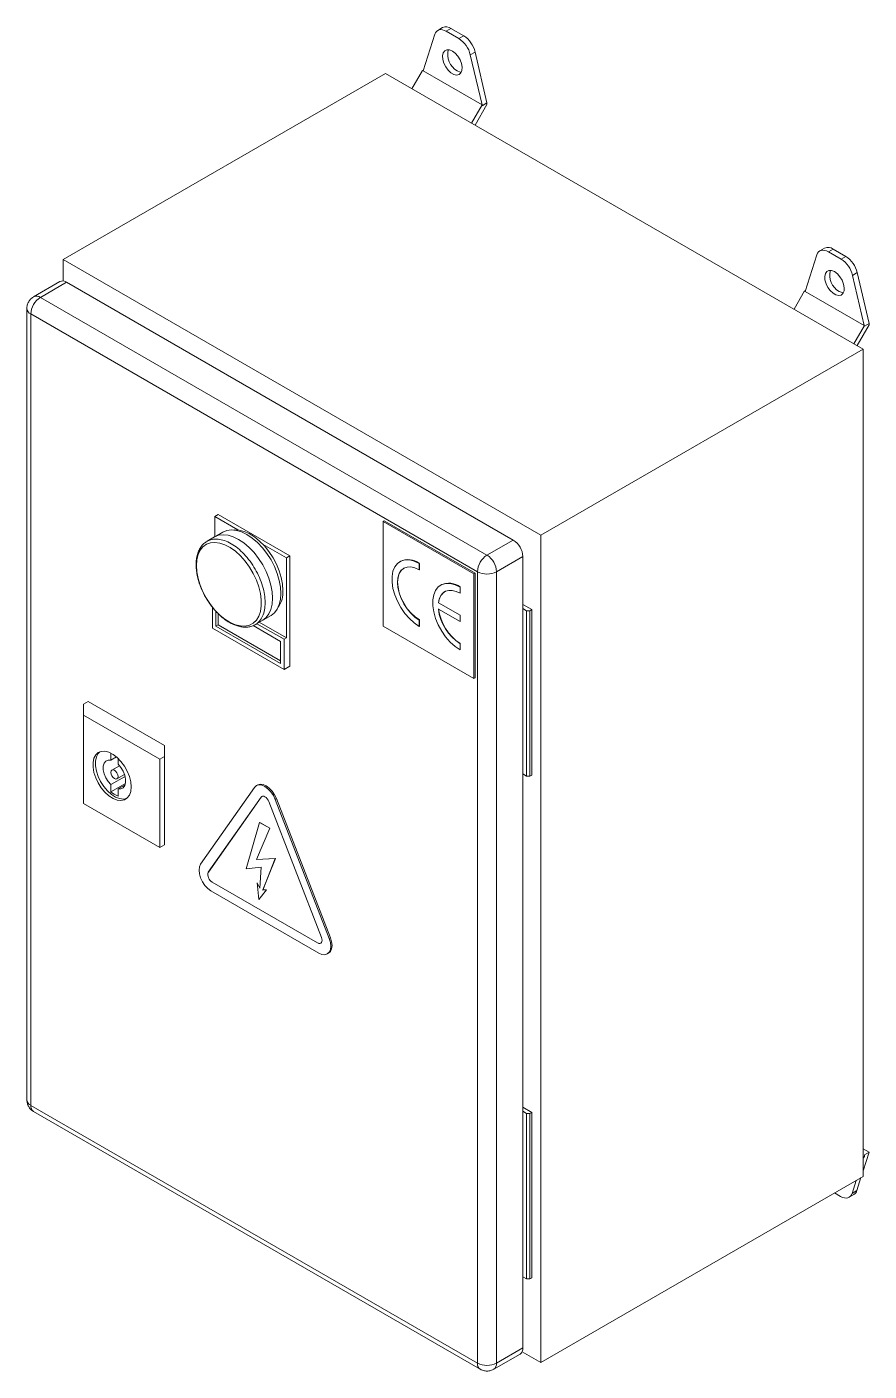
# Model space of a CAD drawing. Extents: x 4137 to 28680, y 2446 to 6814.
# Drawn here: x 12375 to 12689, y 3887 to 4389 of the extents above; entities that cross this region are included whole.
import ezdxf

# ---------------------------------------------------------------- set-up
doc = ezdxf.new("R2010")
doc.units = 0
doc.header["$LTSCALE"] = 0.5
doc.layers.get('0').update_dxf_attribs({"linetype": 'CONTINUOUS'})

msp = doc.modelspace()

# ---------------------------------------------------------------- linework, layer by layer
at = {"color": 7, "linetype": 'Continuous', "lineweight": 15}
for p, q in [((12526.78, 4385.82), (12522.41, 4372.22)), ((12526.78, 4385.82), (12522.41, 4372.22)), ((12529.66, 4388.31), (12527.88, 4387.28)), ((12529.66, 4388.31), (12527.88, 4387.28)), ((12531.03, 4386.97), (12532.81, 4388)), ((12531.03, 4386.97), (12532.81, 4388)), ((12535.77, 4384.23), (12531.03, 4386.97)), ((12535.77, 4384.23), (12531.03, 4386.97)), ((12532.81, 4388), (12537.55, 4385.26)), ((12532.81, 4388), (12537.55, 4385.26)), ((12535.77, 4384.23), (12537.55, 4385.26)), ((12535.77, 4384.23), (12537.55, 4385.26)), ((12540.02, 4378.17), (12541.8, 4379.2)), ((12540.02, 4378.17), (12541.8, 4379.2)), ((12541.8, 4379.2), (12546.24, 4360.23)), ((12541.8, 4379.2), (12546.24, 4360.23)), ((12544.38, 4359.54), (12540.02, 4378.17)), ((12544.38, 4359.54), (12540.02, 4378.17)), ((12508.37, 4371.24), (12388.09, 4301.81)), ((12508.37, 4371.24), (12388.09, 4301.81)), ((12686.56, 4268.37), (12508.37, 4371.24)), ((12686.56, 4268.37), (12508.37, 4371.24)), ((12522.18, 4372.35), (12518.25, 4365.54)), ((12522.18, 4372.35), (12518.25, 4365.54)), ((12522.41, 4372.22), (12522.18, 4372.35)), ((12522.41, 4372.22), (12522.18, 4372.35)), ((12544.38, 4359.54), (12522.41, 4372.22)), ((12544.38, 4359.54), (12522.41, 4372.22)), ((12540.52, 4352.68), (12544.46, 4359.49)), ((12540.52, 4352.68), (12544.46, 4359.49)), ((12541.78, 4351.95), (12546.24, 4359.67)), ((12541.78, 4351.95), (12546.24, 4359.67)), ((12544.46, 4359.49), (12544.38, 4359.54)), ((12544.46, 4359.49), (12544.38, 4359.54)), ((12546.24, 4360.23), (12544.46, 4359.2)), ((12546.24, 4360.23), (12544.46, 4359.2)), ((12544.46, 4359.2), (12544.46, 4359.49)), ((12544.46, 4359.2), (12544.46, 4359.49)), ((12546.24, 4360.23), (12546.24, 4359.67)), ((12546.24, 4360.23), (12546.24, 4359.67)), ((12669.33, 4303.52), (12664.97, 4289.92)), ((12669.33, 4303.52), (12664.97, 4289.92)), ((12672.21, 4306.02), (12670.43, 4304.99)), ((12672.21, 4306.02), (12670.43, 4304.99)), ((12673.58, 4304.68), (12675.36, 4305.71)), ((12673.58, 4304.68), (12675.36, 4305.71)), ((12678.32, 4301.94), (12673.58, 4304.68)), ((12678.32, 4301.94), (12673.58, 4304.68)), ((12675.36, 4305.71), (12680.1, 4302.97)), ((12675.36, 4305.71), (12680.1, 4302.97)), ((12388.09, 4301.81), (12388.09, 4293.79)), ((12388.09, 4301.81), (12566.29, 4198.94)), ((12388.09, 4301.81), (12388.09, 4293.79)), ((12388.09, 4301.81), (12566.29, 4198.94)), ((12678.32, 4301.94), (12680.1, 4302.97)), ((12678.32, 4301.94), (12680.1, 4302.97)), ((12386.91, 4293.57), (12377.11, 4287.91)), ((12386.91, 4293.57), (12377.11, 4287.91)), ((12379.63, 4287.66), (12389.43, 4293.32)), ((12379.63, 4287.66), (12389.43, 4293.32)), ((12389.43, 4293.32), (12556.04, 4197.14)), ((12389.43, 4293.32), (12556.04, 4197.14)), ((12682.57, 4295.88), (12684.35, 4296.91)), ((12682.57, 4295.88), (12684.35, 4296.91)), ((12686.93, 4277.24), (12682.57, 4295.88)), ((12686.93, 4277.24), (12682.57, 4295.88)), ((12684.35, 4296.91), (12688.79, 4277.94)), ((12684.35, 4296.91), (12688.79, 4277.94)), ((12664.74, 4290.06), (12660.8, 4283.25)), ((12664.74, 4290.06), (12660.8, 4283.25)), ((12664.97, 4289.92), (12664.74, 4290.06)), ((12664.97, 4289.92), (12664.74, 4290.06)), ((12686.93, 4277.24), (12664.97, 4289.92)), ((12686.93, 4277.24), (12664.97, 4289.92)), ((12374.59, 4283.55), (12374.59, 3988.27)), ((12374.59, 4283.55), (12374.59, 3988.27)), ((12546.24, 4191.48), (12379.63, 4287.66)), ((12546.24, 4191.48), (12379.63, 4287.66)), ((12376.07, 4281.49), (12542.68, 4185.31)), ((12376.07, 3986.21), (12376.07, 4281.49)), ((12376.07, 4281.49), (12542.68, 4185.31)), ((12376.07, 3986.21), (12376.07, 4281.49)), ((12683.08, 4270.39), (12687.01, 4277.2)), ((12683.08, 4270.39), (12687.01, 4277.2)), ((12684.34, 4269.66), (12688.79, 4277.38)), ((12684.34, 4269.66), (12688.79, 4277.38)), ((12687.01, 4277.2), (12686.93, 4277.24)), ((12687.01, 4277.2), (12686.93, 4277.24)), ((12688.79, 4277.94), (12687.01, 4276.91)), ((12688.79, 4277.94), (12687.01, 4276.91)), ((12687.01, 4276.91), (12687.01, 4277.2)), ((12687.01, 4276.91), (12687.01, 4277.2)), ((12688.79, 4277.94), (12688.79, 4277.38)), ((12688.79, 4277.94), (12688.79, 4277.38)), ((12566.29, 4198.94), (12686.56, 4268.37)), ((12566.29, 4198.94), (12686.56, 4268.37)), ((12686.56, 3959.72), (12686.56, 4268.37)), ((12686.56, 3959.72), (12686.56, 4268.37)), ((12446.01, 4206.65), (12444.67, 4205.88)), ((12446.01, 4206.65), (12444.67, 4205.88)), ((12444.67, 4205.88), (12444.67, 4198.32)), ((12453.32, 4200.88), (12444.67, 4205.88)), ((12444.67, 4205.88), (12444.67, 4198.32)), ((12453.32, 4200.88), (12444.67, 4205.88)), ((12472.74, 4191.22), (12446.01, 4206.65)), ((12472.74, 4191.22), (12446.01, 4206.65)), ((12507.93, 4204.34), (12507.48, 4204.08)), ((12507.93, 4204.34), (12507.48, 4204.08)), ((12541.34, 4184.54), (12507.48, 4204.08)), ((12507.48, 4204.08), (12507.48, 4164.98)), ((12541.34, 4184.54), (12507.48, 4204.08)), ((12507.48, 4204.08), (12507.48, 4164.98)), ((12541.78, 4184.79), (12507.93, 4204.34)), ((12541.78, 4184.79), (12507.93, 4204.34)), ((12444.6, 4198.28), (12441.8, 4196.66)), ((12444.6, 4198.28), (12441.8, 4196.66)), ((12447.73, 4200.06), (12444.99, 4198.48)), ((12447.73, 4200.06), (12444.99, 4198.48)), ((12566.29, 3890.29), (12566.29, 4198.94)), ((12566.29, 3890.29), (12566.29, 4198.94)), ((12471.4, 4190.45), (12462.75, 4195.44)), ((12471.4, 4190.45), (12462.75, 4195.44)), ((12556.04, 4197.14), (12546.24, 4191.48)), ((12556.04, 4197.14), (12546.24, 4191.48)), ((12472.74, 4191.22), (12471.4, 4190.45)), ((12472.74, 4191.22), (12471.4, 4190.45)), ((12471.4, 4160.61), (12471.4, 4190.45)), ((12471.4, 4160.61), (12471.4, 4190.45)), ((12472.74, 4150.06), (12472.74, 4191.22)), ((12472.74, 4150.06), (12472.74, 4191.22)), ((12513.84, 4189.15), (12513.75, 4189.1)), ((12513.84, 4189.15), (12513.75, 4189.1)), ((12520.94, 4188.39), (12521.03, 4188.44)), ((12520.94, 4188.39), (12521.03, 4188.44)), ((12520.94, 4188.39), (12520.94, 4186.05)), ((12520.94, 4188.39), (12520.94, 4186.05)), ((12521.03, 4188.44), (12521.03, 4186.1)), ((12521.03, 4188.44), (12521.03, 4186.1)), ((12549.8, 4185.31), (12559.6, 4190.97)), ((12549.8, 4185.31), (12559.6, 4190.97)), ((12559.6, 4190.97), (12559.6, 3895.69)), ((12559.6, 4190.97), (12559.6, 3895.69)), ((12520.94, 4186.05), (12521.03, 4186.1)), ((12520.94, 4186.05), (12521.03, 4186.1)), ((12541.78, 4184.79), (12541.34, 4184.54)), ((12541.78, 4184.79), (12541.34, 4184.54)), ((12541.34, 4145.44), (12541.34, 4184.54)), ((12541.34, 4145.44), (12541.34, 4184.54)), ((12541.78, 4145.7), (12541.78, 4184.79)), ((12541.78, 4145.7), (12541.78, 4184.79)), ((12542.68, 4185.31), (12542.68, 3890.03)), ((12542.68, 4185.31), (12542.68, 3890.03)), ((12549.8, 3890.03), (12549.8, 4185.31)), ((12549.8, 3890.03), (12549.8, 4185.31)), ((12529.08, 4180.36), (12528.99, 4180.31)), ((12529.08, 4180.36), (12528.99, 4180.31)), ((12536.17, 4179.6), (12536.26, 4179.65)), ((12536.17, 4179.6), (12536.26, 4179.65)), ((12536.17, 4179.6), (12536.17, 4177.25)), ((12536.17, 4179.6), (12536.17, 4177.25)), ((12536.26, 4179.65), (12536.26, 4177.3)), ((12536.26, 4179.65), (12536.26, 4177.3)), ((12528.11, 4173.7), (12528.2, 4173.75)), ((12528.11, 4173.7), (12528.2, 4173.75)), ((12528.11, 4173.7), (12536.17, 4169.04)), ((12528.11, 4173.7), (12536.17, 4169.04)), ((12528.2, 4173.75), (12536.26, 4169.09)), ((12528.2, 4173.75), (12536.26, 4169.09)), ((12536.17, 4177.25), (12536.26, 4177.3)), ((12536.17, 4177.25), (12536.26, 4177.3)), ((12562.99, 4171.16), (12559.6, 4173.11)), ((12562.99, 4171.16), (12559.6, 4173.11)), ((12443.78, 4172.09), (12443.78, 4164.21)), ((12443.78, 4172.09), (12443.78, 4164.21)), ((12445.12, 4170.53), (12445.12, 4164.98)), ((12445.12, 4170.53), (12445.12, 4164.98)), ((12446.01, 4169.6), (12446.01, 4165.49)), ((12446.01, 4169.6), (12446.01, 4165.49)), ((12462.92, 4167.41), (12465.67, 4168.99)), ((12462.92, 4167.41), (12465.67, 4168.99)), ((12528.11, 4171.35), (12536.17, 4166.7)), ((12528.11, 4171.35), (12536.17, 4166.7)), ((12536.17, 4169.04), (12536.26, 4169.09)), ((12536.17, 4169.04), (12536.26, 4169.09)), ((12536.17, 4169.04), (12536.17, 4166.7)), ((12536.17, 4169.04), (12536.17, 4166.7)), ((12536.26, 4169.09), (12536.26, 4166.75)), ((12536.26, 4169.09), (12536.26, 4166.75)), ((12559.6, 4171.57), (12561.03, 4170.75)), ((12559.6, 4171.57), (12561.03, 4170.75)), ((12561.03, 4170.75), (12562.28, 4170.75)), ((12561.03, 4170.75), (12561.03, 4109.02)), ((12561.03, 4170.75), (12562.28, 4170.75)), ((12561.03, 4170.75), (12561.03, 4109.02)), ((12562.28, 4170.75), (12562.99, 4171.16)), ((12562.28, 4170.75), (12562.99, 4171.16)), ((12562.28, 4109.02), (12562.28, 4170.75)), ((12562.28, 4109.02), (12562.28, 4170.75)), ((12562.99, 4109.43), (12562.99, 4171.16)), ((12562.99, 4109.43), (12562.99, 4171.16)), ((12443.78, 4164.21), (12470.51, 4148.78)), ((12443.78, 4164.21), (12470.51, 4148.78)), ((12445.12, 4164.98), (12446.01, 4165.49)), ((12445.12, 4164.98), (12446.01, 4165.49)), ((12445.12, 4164.98), (12469.17, 4151.09)), ((12445.12, 4164.98), (12469.17, 4151.09)), ((12446.01, 4165.49), (12469.17, 4152.12)), ((12446.01, 4165.49), (12469.17, 4152.12)), ((12469.17, 4159.32), (12458.98, 4165.2)), ((12469.17, 4159.32), (12458.98, 4165.2)), ((12459.75, 4165.56), (12462.56, 4167.18)), ((12459.75, 4165.56), (12462.56, 4167.18)), ((12470.51, 4160.09), (12460.4, 4165.93)), ((12470.51, 4160.09), (12460.4, 4165.93)), ((12471.4, 4160.61), (12461.29, 4166.45)), ((12471.4, 4160.61), (12461.29, 4166.45)), ((12507.48, 4164.98), (12541.34, 4145.44)), ((12507.48, 4164.98), (12541.34, 4145.44)), ((12520.94, 4167.28), (12521.03, 4167.33)), ((12520.94, 4167.28), (12521.03, 4167.33)), ((12520.94, 4167.28), (12520.94, 4164.93)), ((12520.94, 4167.28), (12520.94, 4164.93)), ((12520.94, 4164.93), (12521.03, 4164.99)), ((12520.94, 4164.93), (12521.03, 4164.99)), ((12521.03, 4167.33), (12521.03, 4164.99)), ((12521.03, 4167.33), (12521.03, 4164.99)), ((12536.17, 4166.7), (12536.26, 4166.75)), ((12536.17, 4166.7), (12536.26, 4166.75)), ((12469.17, 4151.09), (12469.17, 4159.32)), ((12469.17, 4151.09), (12469.17, 4159.32)), ((12470.51, 4160.09), (12471.4, 4160.61)), ((12470.51, 4160.09), (12471.4, 4160.61)), ((12470.51, 4148.78), (12470.51, 4160.09)), ((12470.51, 4148.78), (12470.51, 4160.09)), ((12536.17, 4158.49), (12536.26, 4158.54)), ((12536.17, 4158.49), (12536.26, 4158.54)), ((12536.17, 4158.49), (12536.17, 4156.14)), ((12536.17, 4158.49), (12536.17, 4156.14)), ((12536.26, 4158.54), (12536.26, 4156.19)), ((12536.26, 4158.54), (12536.26, 4156.19)), ((12536.17, 4156.14), (12536.26, 4156.19)), ((12536.17, 4156.14), (12536.26, 4156.19)), ((12472.74, 4150.06), (12470.51, 4148.78)), ((12472.74, 4150.06), (12470.51, 4148.78)), ((12541.78, 4145.7), (12541.34, 4145.44)), ((12541.78, 4145.7), (12541.34, 4145.44)), ((12397.45, 4136.94), (12395.67, 4135.91)), ((12397.45, 4136.94), (12395.67, 4135.91)), ((12395.67, 4135.91), (12395.67, 4131.8)), ((12395.67, 4135.91), (12395.67, 4131.8)), ((12425.96, 4120.48), (12397.45, 4136.94)), ((12425.96, 4120.48), (12397.45, 4136.94)), ((12395.67, 4098.87), (12395.67, 4131.8)), ((12395.67, 4131.8), (12424.18, 4115.34)), ((12395.67, 4098.87), (12395.67, 4131.8)), ((12395.67, 4131.8), (12424.18, 4115.34)), ((12425.96, 4116.37), (12425.96, 4120.48)), ((12425.96, 4116.37), (12425.96, 4120.48)), ((12405.91, 4115.03), (12405.91, 4117.63)), ((12405.91, 4115.03), (12405.91, 4117.63)), ((12405.91, 4115.03), (12407.99, 4116.23)), ((12405.91, 4115.03), (12407.99, 4116.23)), ((12409.11, 4112.93), (12406.31, 4111.31)), ((12409.11, 4112.93), (12406.31, 4111.31)), ((12408.59, 4115.69), (12408.59, 4113.49)), ((12408.59, 4115.69), (12408.59, 4113.49)), ((12424.18, 4115.34), (12425.96, 4116.37)), ((12424.18, 4115.34), (12425.96, 4116.37)), ((12424.18, 4082.41), (12424.18, 4115.34)), ((12424.18, 4082.41), (12424.18, 4115.34)), ((12425.96, 4083.44), (12425.96, 4116.37)), ((12425.96, 4083.44), (12425.96, 4116.37)), ((12411.22, 4108.93), (12405.91, 4105.87)), ((12411.22, 4108.93), (12405.91, 4105.87)), ((12408.2, 4108.04), (12411, 4109.66)), ((12408.2, 4108.04), (12411, 4109.66)), ((12559.6, 4109.84), (12561.03, 4109.02)), ((12559.6, 4109.84), (12561.03, 4109.02)), ((12562.28, 4109.02), (12561.03, 4109.02)), ((12562.28, 4109.02), (12561.03, 4109.02)), ((12562.28, 4109.02), (12562.99, 4109.43)), ((12562.28, 4109.02), (12562.99, 4109.43)), ((12405.91, 4103.15), (12411.34, 4106.28)), ((12405.91, 4103.15), (12411.34, 4106.28)), ((12405.91, 4103.15), (12405.91, 4105.87)), ((12405.91, 4103.15), (12405.91, 4105.87)), ((12408.59, 4104.32), (12411.22, 4105.84)), ((12408.59, 4104.32), (12411.22, 4105.84)), ((12408.59, 4104.32), (12408.59, 4101.61)), ((12408.59, 4104.32), (12408.59, 4101.61)), ((12459.53, 4104.83), (12439.4, 4076.19)), ((12459.53, 4104.83), (12439.4, 4076.19)), ((12460.69, 4105.75), (12460.23, 4105.49)), ((12460.69, 4105.75), (12460.23, 4105.49)), ((12395.67, 4098.87), (12424.18, 4082.41)), ((12395.67, 4098.87), (12424.18, 4082.41)), ((12442.28, 4073.24), (12461.93, 4101.2)), ((12442.28, 4073.24), (12461.93, 4101.2)), ((12442.29, 4073.25), (12461.94, 4101.2)), ((12442.29, 4073.25), (12461.94, 4101.2)), ((12461.93, 4101.2), (12461.94, 4101.2)), ((12461.93, 4101.2), (12461.94, 4101.2)), ((12462.21, 4101.45), (12461.94, 4101.2)), ((12462.21, 4101.45), (12461.94, 4101.2)), ((12464.83, 4099.53), (12484.49, 4048.87)), ((12464.83, 4099.53), (12484.49, 4048.87)), ((12467.7, 4100.64), (12467.24, 4100.37)), ((12467.7, 4100.64), (12467.24, 4100.37)), ((12487.37, 4048.5), (12467.24, 4100.37)), ((12487.37, 4048.5), (12467.24, 4100.37)), ((12487.82, 4048.76), (12467.7, 4100.64)), ((12487.82, 4048.76), (12467.7, 4100.64)), ((12461.43, 4091.76), (12456.35, 4074.44)), ((12461.43, 4091.76), (12456.35, 4074.44)), ((12465.17, 4089.61), (12460.28, 4077.91)), ((12465.17, 4089.61), (12460.28, 4077.91)), ((12465.17, 4089.61), (12460.29, 4077.91)), ((12465.17, 4089.61), (12460.29, 4077.91)), ((12461.43, 4091.76), (12461.44, 4091.77)), ((12461.43, 4091.76), (12461.44, 4091.77)), ((12461.43, 4091.76), (12465.17, 4089.61)), ((12461.43, 4091.76), (12465.17, 4089.61)), ((12461.44, 4091.77), (12465.17, 4089.61)), ((12461.44, 4091.77), (12465.17, 4089.61)), ((12465.17, 4089.61), (12465.17, 4089.61)), ((12465.17, 4089.61), (12465.17, 4089.61)), ((12424.18, 4082.41), (12425.96, 4083.44)), ((12424.18, 4082.41), (12425.96, 4083.44)), ((12460.28, 4077.91), (12467.27, 4078.25)), ((12460.28, 4077.91), (12467.27, 4078.25)), ((12460.28, 4077.91), (12460.29, 4077.91)), ((12460.28, 4077.91), (12460.29, 4077.91)), ((12460.29, 4077.91), (12467.28, 4078.26)), ((12460.29, 4077.91), (12467.28, 4078.26)), ((12467.27, 4078.25), (12462.57, 4066.55)), ((12467.27, 4078.25), (12462.57, 4066.55)), ((12467.28, 4078.26), (12462.58, 4066.56)), ((12467.28, 4078.26), (12462.58, 4066.56)), ((12467.27, 4078.25), (12467.28, 4078.26)), ((12467.27, 4078.25), (12467.28, 4078.26)), ((12442.28, 4073.24), (12442.29, 4073.25)), ((12442.28, 4073.24), (12442.29, 4073.25)), ((12456.35, 4074.44), (12462.04, 4075.02)), ((12456.35, 4074.44), (12462.04, 4075.02)), ((12462.04, 4075.02), (12461.46, 4067.21)), ((12462.04, 4075.02), (12461.46, 4067.21)), ((12443.72, 4069.51), (12443.73, 4069.52)), ((12443.72, 4069.51), (12443.73, 4069.52)), ((12483.04, 4046.81), (12443.72, 4069.51)), ((12483.04, 4046.81), (12443.72, 4069.51)), ((12483.05, 4046.82), (12443.73, 4069.52)), ((12483.05, 4046.82), (12443.73, 4069.52)), ((12460.44, 4069.21), (12461.14, 4062.99)), ((12460.44, 4069.21), (12461.46, 4067.21)), ((12460.44, 4069.21), (12460.45, 4069.21)), ((12460.44, 4069.21), (12461.14, 4062.99)), ((12460.44, 4069.21), (12461.46, 4067.21)), ((12460.44, 4069.21), (12460.45, 4069.21)), ((12460.45, 4069.21), (12461.46, 4067.23)), ((12460.45, 4069.21), (12461.46, 4067.23)), ((12443.25, 4066.25), (12483.51, 4043.01)), ((12443.25, 4066.25), (12483.51, 4043.01)), ((12461.14, 4062.99), (12463.98, 4066.66)), ((12461.14, 4062.99), (12463.98, 4066.66)), ((12461.14, 4062.99), (12461.15, 4063)), ((12461.14, 4062.99), (12461.15, 4063)), ((12461.15, 4063), (12463.99, 4066.66)), ((12461.15, 4063), (12463.99, 4066.66)), ((12463.98, 4066.66), (12462.57, 4066.55)), ((12463.98, 4066.66), (12462.57, 4066.55)), ((12462.57, 4066.55), (12462.58, 4066.56)), ((12462.57, 4066.55), (12462.58, 4066.56)), ((12463.99, 4066.66), (12462.58, 4066.56)), ((12463.99, 4066.66), (12462.58, 4066.56)), ((12463.98, 4066.66), (12463.99, 4066.66)), ((12463.98, 4066.66), (12463.99, 4066.66)), ((12487.82, 4048.76), (12487.37, 4048.5)), ((12487.82, 4048.76), (12487.37, 4048.5)), ((12483.04, 4046.81), (12483.05, 4046.82)), ((12483.04, 4046.81), (12483.05, 4046.82)), ((12486.66, 4042.7), (12487.11, 4042.96)), ((12486.66, 4042.7), (12487.11, 4042.96)), ((12542.68, 3890.03), (12376.07, 3986.21)), ((12542.68, 3890.03), (12376.07, 3986.21)), ((12377.11, 3983.9), (12543.72, 3887.72)), ((12377.11, 3983.9), (12543.72, 3887.72)), ((12562.99, 3983.6), (12559.6, 3985.56)), ((12562.99, 3983.6), (12559.6, 3985.56)), ((12559.6, 3984.01), (12561.03, 3983.19)), ((12559.6, 3984.01), (12561.03, 3983.19)), ((12561.03, 3983.19), (12562.28, 3983.19)), ((12561.03, 3983.19), (12561.03, 3921.46)), ((12561.03, 3983.19), (12562.28, 3983.19)), ((12561.03, 3983.19), (12561.03, 3921.46)), ((12562.28, 3983.19), (12562.99, 3983.6)), ((12562.28, 3983.19), (12562.99, 3983.6)), ((12562.28, 3921.46), (12562.28, 3983.19)), ((12562.28, 3921.46), (12562.28, 3983.19)), ((12562.99, 3921.87), (12562.99, 3983.6)), ((12562.99, 3921.87), (12562.99, 3983.6)), ((12686.56, 3970.01), (12688.79, 3968.72)), ((12686.56, 3970.01), (12688.79, 3968.72)), ((12688.79, 3968.72), (12686.56, 3961.78)), ((12688.79, 3968.72), (12686.56, 3961.78)), ((12688.79, 3968.72), (12687.01, 3967.69)), ((12688.79, 3968.72), (12687.01, 3967.69)), ((12687.01, 3967.69), (12687.01, 3966.84)), ((12687.01, 3967.69), (12687.01, 3966.84)), ((12687.01, 3966.84), (12686.56, 3967.1)), ((12686.56, 3967.1), (12686.78, 3966.97)), ((12687.01, 3966.84), (12686.56, 3967.1)), ((12686.56, 3967.1), (12686.78, 3966.97)), ((12686.56, 3966.31), (12686.78, 3966.97)), ((12686.56, 3966.31), (12686.78, 3966.97)), ((12686.78, 3966.97), (12687.01, 3966.84)), ((12686.78, 3966.97), (12687.01, 3966.84)), ((12566.29, 3890.29), (12686.56, 3959.72)), ((12566.29, 3890.29), (12686.56, 3959.72)), ((12682.42, 3953.38), (12683.97, 3958.23)), ((12682.42, 3953.38), (12683.97, 3958.23)), ((12685.76, 3959.25), (12684.2, 3954.41)), ((12685.76, 3959.25), (12684.2, 3954.41)), ((12675.87, 3953.55), (12678.17, 3952.22)), ((12675.87, 3953.55), (12678.17, 3952.22)), ((12681.32, 3951.91), (12683.1, 3952.94)), ((12681.32, 3951.91), (12683.1, 3952.94)), ((12684.2, 3954.41), (12682.42, 3953.38)), ((12684.2, 3954.41), (12682.42, 3953.38)), ((12559.6, 3922.28), (12561.03, 3921.46)), ((12559.6, 3922.28), (12561.03, 3921.46)), ((12562.28, 3921.46), (12561.03, 3921.46)), ((12562.28, 3921.46), (12561.03, 3921.46)), ((12562.28, 3921.46), (12562.99, 3921.87)), ((12562.28, 3921.46), (12562.99, 3921.87)), ((12548.76, 3887.72), (12558.56, 3893.38)), ((12548.76, 3887.72), (12558.56, 3893.38)), ((12559.6, 3895.69), (12549.8, 3890.03)), ((12559.6, 3895.69), (12549.8, 3890.03)), ((12559.34, 3894.29), (12566.29, 3890.29)), ((12559.34, 3894.29), (12566.29, 3890.29))]:
    msp.add_line(p, q, dxfattribs=at)
at = {"color": 7, "linetype": 'Continuous', "lineweight": 15, "flags": 128}
for points in [[(12531.03, 4386.97), (12530.32, 4387.31), (12529.64, 4387.52), (12528.99, 4387.58), (12528.39, 4387.49), (12527.85, 4387.27), (12527.4, 4386.91), (12527.04, 4386.42), (12526.78, 4385.82)], [(12531.03, 4386.97), (12530.32, 4387.31), (12529.64, 4387.52), (12528.99, 4387.58), (12528.39, 4387.49), (12527.85, 4387.27), (12527.4, 4386.91), (12527.04, 4386.42), (12526.78, 4385.82)], [(12533.32, 4379.58), (12534.4, 4378.77), (12535.38, 4377.66), (12536.18, 4376.34), (12536.72, 4374.94), (12536.96, 4373.57), (12536.88, 4372.36), (12536.48, 4371.42), (12535.81, 4370.83), (12534.91, 4370.64), (12533.86, 4370.87), (12532.78, 4371.5), (12531.74, 4372.47), (12530.84, 4373.7), (12530.16, 4375.08), (12529.76, 4376.48), (12529.68, 4377.78), (12529.92, 4378.86), (12530.46, 4379.64), (12531.26, 4380.03), (12532.24, 4380.01), (12533.32, 4379.58)], [(12533.32, 4379.58), (12534.4, 4378.77), (12535.38, 4377.66), (12536.18, 4376.34), (12536.72, 4374.94), (12536.96, 4373.57), (12536.88, 4372.36), (12536.48, 4371.42), (12535.81, 4370.83), (12534.91, 4370.64), (12533.86, 4370.87), (12532.78, 4371.5), (12531.74, 4372.47), (12530.84, 4373.7), (12530.16, 4375.08), (12529.76, 4376.48), (12529.68, 4377.78), (12529.92, 4378.86), (12530.46, 4379.64), (12531.26, 4380.03), (12532.24, 4380.01), (12533.32, 4379.58)], [(12535.1, 4372.17), (12536.18, 4371.73), (12536.64, 4371.67)], [(12535.1, 4372.17), (12536.18, 4371.73), (12536.64, 4371.67)], [(12673.58, 4304.68), (12672.88, 4305.02), (12672.19, 4305.22), (12671.54, 4305.28), (12670.94, 4305.2), (12670.41, 4304.98), (12669.95, 4304.61), (12669.59, 4304.13), (12669.33, 4303.52)], [(12673.58, 4304.68), (12672.88, 4305.02), (12672.19, 4305.22), (12671.54, 4305.28), (12670.94, 4305.2), (12670.41, 4304.98), (12669.95, 4304.61), (12669.59, 4304.13), (12669.33, 4303.52)], [(12675.87, 4297.28), (12676.95, 4296.47), (12677.93, 4295.36), (12678.73, 4294.05), (12679.27, 4292.64), (12679.52, 4291.28), (12679.43, 4290.07), (12679.04, 4289.13), (12678.36, 4288.54), (12677.46, 4288.35), (12676.42, 4288.58), (12675.33, 4289.21), (12674.29, 4290.18), (12673.39, 4291.41), (12672.71, 4292.78), (12672.31, 4294.18), (12672.23, 4295.48), (12672.47, 4296.57), (12673.02, 4297.34), (12673.82, 4297.74), (12674.8, 4297.72), (12675.87, 4297.28)], [(12675.87, 4297.28), (12676.95, 4296.47), (12677.93, 4295.36), (12678.73, 4294.05), (12679.27, 4292.64), (12679.52, 4291.28), (12679.43, 4290.07), (12679.04, 4289.13), (12678.36, 4288.54), (12677.46, 4288.35), (12676.42, 4288.58), (12675.33, 4289.21), (12674.29, 4290.18), (12673.39, 4291.41), (12672.71, 4292.78), (12672.31, 4294.18), (12672.23, 4295.48), (12672.47, 4296.57), (12673.02, 4297.34), (12673.82, 4297.74), (12674.8, 4297.72), (12675.87, 4297.28)], [(12677.66, 4289.87), (12678.73, 4289.44), (12679.19, 4289.38)], [(12677.66, 4289.87), (12678.73, 4289.44), (12679.19, 4289.38)], [(12466.28, 4175.4), (12466.12, 4177.78), (12465.65, 4180.29), (12464.89, 4182.85), (12463.85, 4185.42), (12462.56, 4187.91), (12461.04, 4190.28), (12459.34, 4192.46), (12457.5, 4194.41), (12455.57, 4196.06), (12453.58, 4197.39), (12451.59, 4198.36), (12449.66, 4198.94), (12447.82, 4199.12), (12446.12, 4198.9), (12444.6, 4198.28)], [(12466.28, 4175.4), (12466.12, 4177.78), (12465.65, 4180.29), (12464.89, 4182.85), (12463.85, 4185.42), (12462.56, 4187.91), (12461.04, 4190.28), (12459.34, 4192.46), (12457.5, 4194.41), (12455.57, 4196.06), (12453.58, 4197.39), (12451.59, 4198.36), (12449.66, 4198.94), (12447.82, 4199.12), (12446.12, 4198.9), (12444.6, 4198.28)], [(12469.38, 4177.21), (12469.23, 4179.59), (12468.76, 4182.09), (12468, 4184.65), (12466.96, 4187.21), (12465.67, 4189.71), (12464.15, 4192.07), (12462.46, 4194.26), (12460.62, 4196.2), (12458.68, 4197.85), (12456.7, 4199.18), (12454.71, 4200.14), (12452.78, 4200.72), (12450.94, 4200.9), (12449.24, 4200.68), (12447.73, 4200.06)], [(12469.38, 4177.21), (12469.23, 4179.59), (12468.76, 4182.09), (12468, 4184.65), (12466.96, 4187.21), (12465.67, 4189.71), (12464.15, 4192.07), (12462.46, 4194.26), (12460.62, 4196.2), (12458.68, 4197.85), (12456.7, 4199.18), (12454.71, 4200.14), (12452.78, 4200.72), (12450.94, 4200.9), (12449.24, 4200.68), (12447.73, 4200.06)], [(12470.13, 4178.32), (12469.97, 4180.65), (12469.51, 4183.1), (12468.74, 4185.61), (12467.7, 4188.11), (12466.41, 4190.54), (12464.91, 4192.83), (12463.22, 4194.93), (12461.4, 4196.77), (12459.49, 4198.32), (12457.55, 4199.54), (12455.62, 4200.38), (12453.75, 4200.83), (12451.99, 4200.89), (12451.81, 4200.87)], [(12470.13, 4178.32), (12469.97, 4180.65), (12469.51, 4183.1), (12468.74, 4185.61), (12467.7, 4188.11), (12466.41, 4190.54), (12464.91, 4192.83), (12463.22, 4194.93), (12461.4, 4196.77), (12459.49, 4198.32), (12457.55, 4199.54), (12455.62, 4200.38), (12453.75, 4200.83), (12451.99, 4200.89), (12451.81, 4200.87)], [(12437.83, 4187.63), (12437.98, 4185.29), (12438.45, 4182.83), (12439.21, 4180.32), (12440.26, 4177.82), (12441.55, 4175.38), (12443.06, 4173.09), (12444.75, 4170.99), (12446.57, 4169.13), (12448.48, 4167.58), (12450.43, 4166.37), (12452.37, 4165.52), (12454.24, 4165.06), (12456, 4165.01), (12457.61, 4165.37), (12459.02, 4166.11), (12460.19, 4167.24), (12461.09, 4168.71), (12461.71, 4170.49), (12462.02, 4172.53), (12462.02, 4174.78), (12461.71, 4177.19), (12461.09, 4179.68), (12460.19, 4182.2), (12459.02, 4184.67), (12457.61, 4187.05), (12456, 4189.25), (12454.24, 4191.23), (12452.37, 4192.94), (12450.43, 4194.33), (12448.48, 4195.36), (12446.57, 4196.02), (12444.75, 4196.27), (12443.06, 4196.12), (12441.55, 4195.57), (12440.26, 4194.63), (12439.21, 4193.33), (12438.45, 4191.7), (12437.98, 4189.78), (12437.83, 4187.63)], [(12437.83, 4187.63), (12437.98, 4185.29), (12438.45, 4182.83), (12439.21, 4180.32), (12440.26, 4177.82), (12441.55, 4175.38), (12443.06, 4173.09), (12444.75, 4170.99), (12446.57, 4169.13), (12448.48, 4167.58), (12450.43, 4166.37), (12452.37, 4165.52), (12454.24, 4165.06), (12456, 4165.01), (12457.61, 4165.37), (12459.02, 4166.11), (12460.19, 4167.24), (12461.09, 4168.71), (12461.71, 4170.49), (12462.02, 4172.53), (12462.02, 4174.78), (12461.71, 4177.19), (12461.09, 4179.68), (12460.19, 4182.2), (12459.02, 4184.67), (12457.61, 4187.05), (12456, 4189.25), (12454.24, 4191.23), (12452.37, 4192.94), (12450.43, 4194.33), (12448.48, 4195.36), (12446.57, 4196.02), (12444.75, 4196.27), (12443.06, 4196.12), (12441.55, 4195.57), (12440.26, 4194.63), (12439.21, 4193.33), (12438.45, 4191.7), (12437.98, 4189.78), (12437.83, 4187.63)], [(12520.94, 4188.39), (12519.07, 4189.27), (12517.27, 4189.72), (12515.59, 4189.72), (12514.09, 4189.28), (12512.83, 4188.41), (12511.84, 4187.14), (12511.17, 4185.51), (12510.82, 4183.58), (12510.82, 4181.42), (12511.17, 4179.09), (12511.84, 4176.68), (12512.83, 4174.27), (12514.09, 4171.95), (12515.59, 4169.78), (12517.27, 4167.84), (12519.07, 4166.21), (12520.94, 4164.93)], [(12520.94, 4188.39), (12519.07, 4189.27), (12517.27, 4189.72), (12515.59, 4189.72), (12514.09, 4189.28), (12512.83, 4188.41), (12511.84, 4187.14), (12511.17, 4185.51), (12510.82, 4183.58), (12510.82, 4181.42), (12511.17, 4179.09), (12511.84, 4176.68), (12512.83, 4174.27), (12514.09, 4171.95), (12515.59, 4169.78), (12517.27, 4167.84), (12519.07, 4166.21), (12520.94, 4164.93)], [(12520.94, 4186.05), (12519.35, 4186.78), (12517.83, 4187.13), (12516.42, 4187.07), (12515.19, 4186.62), (12514.18, 4185.78), (12513.43, 4184.59), (12512.97, 4183.09), (12512.81, 4181.35), (12512.97, 4179.43), (12513.43, 4177.41), (12514.18, 4175.35), (12515.19, 4173.35), (12516.42, 4171.47), (12517.83, 4169.79), (12519.35, 4168.38), (12520.94, 4167.28)], [(12520.94, 4186.05), (12519.35, 4186.78), (12517.83, 4187.13), (12516.42, 4187.07), (12515.19, 4186.62), (12514.18, 4185.78), (12513.43, 4184.59), (12512.97, 4183.09), (12512.81, 4181.35), (12512.97, 4179.43), (12513.43, 4177.41), (12514.18, 4175.35), (12515.19, 4173.35), (12516.42, 4171.47), (12517.83, 4169.79), (12519.35, 4168.38), (12520.94, 4167.28)], [(12515.28, 4186.67), (12515.28, 4186.67), (12514.27, 4185.83), (12513.52, 4184.64), (12513.06, 4183.15), (12512.9, 4181.41), (12513.06, 4179.49), (12513.52, 4177.46), (12514.27, 4175.4), (12515.28, 4173.4), (12516.51, 4171.52), (12517.92, 4169.84), (12519.44, 4168.43), (12521.03, 4167.33)], [(12515.28, 4186.67), (12515.28, 4186.67), (12514.27, 4185.83), (12513.52, 4184.64), (12513.06, 4183.15), (12512.9, 4181.41), (12513.06, 4179.49), (12513.52, 4177.46), (12514.27, 4175.4), (12515.28, 4173.4), (12516.51, 4171.52), (12517.92, 4169.84), (12519.44, 4168.43), (12521.03, 4167.33)], [(12536.17, 4179.6), (12534.31, 4180.47), (12532.5, 4180.92), (12530.82, 4180.93), (12529.33, 4180.49), (12528.07, 4179.62), (12527.08, 4178.35), (12526.4, 4176.72), (12526.06, 4174.79), (12526.06, 4172.62), (12526.4, 4170.3), (12527.08, 4167.89), (12528.07, 4165.48), (12529.33, 4163.15), (12530.82, 4160.98), (12532.5, 4159.05), (12534.31, 4157.42), (12536.17, 4156.14)], [(12536.17, 4179.6), (12534.31, 4180.47), (12532.5, 4180.92), (12530.82, 4180.93), (12529.33, 4180.49), (12528.07, 4179.62), (12527.08, 4178.35), (12526.4, 4176.72), (12526.06, 4174.79), (12526.06, 4172.62), (12526.4, 4170.3), (12527.08, 4167.89), (12528.07, 4165.48), (12529.33, 4163.15), (12530.82, 4160.98), (12532.5, 4159.05), (12534.31, 4157.42), (12536.17, 4156.14)], [(12536.17, 4177.25), (12534.71, 4177.94), (12533.3, 4178.3), (12531.98, 4178.33), (12530.8, 4178.01), (12529.79, 4177.36), (12528.99, 4176.4), (12528.42, 4175.17), (12528.11, 4173.7)], [(12536.17, 4177.25), (12534.71, 4177.94), (12533.3, 4178.3), (12531.98, 4178.33), (12530.8, 4178.01), (12529.79, 4177.36), (12528.99, 4176.4), (12528.42, 4175.17), (12528.11, 4173.7)], [(12462.56, 4167.18), (12462.56, 4167.18), (12463.85, 4168.18), (12464.89, 4169.54), (12465.65, 4171.23), (12466.12, 4173.2), (12466.28, 4175.4)], [(12462.56, 4167.18), (12462.56, 4167.18), (12463.85, 4168.18), (12464.89, 4169.54), (12465.65, 4171.23), (12466.12, 4173.2), (12466.28, 4175.4)], [(12465.67, 4168.99), (12465.67, 4168.99), (12466.96, 4169.99), (12468, 4171.35), (12468.76, 4173.04), (12469.23, 4175), (12469.38, 4177.21)], [(12465.67, 4168.99), (12465.67, 4168.99), (12466.96, 4169.99), (12468, 4171.35), (12468.76, 4173.04), (12469.23, 4175), (12469.38, 4177.21)], [(12413.49, 4105.05), (12413.32, 4106.91), (12412.83, 4108.88), (12412.03, 4110.87), (12410.97, 4112.77), (12409.7, 4114.51), (12408.27, 4115.99), (12406.75, 4117.16), (12405.21, 4117.95), (12403.72, 4118.33), (12402.36, 4118.28), (12401.18, 4117.81), (12400.25, 4116.93), (12399.6, 4115.69), (12399.27, 4114.14), (12399.27, 4112.36), (12399.6, 4110.43), (12400.25, 4108.44), (12401.18, 4106.49), (12402.36, 4104.66), (12403.72, 4103.04), (12405.21, 4101.71), (12406.75, 4100.72), (12408.27, 4100.13), (12409.7, 4099.96), (12410.97, 4100.22), (12412.03, 4100.91), (12412.83, 4101.97), (12413.32, 4103.37), (12413.49, 4105.05)], [(12413.49, 4105.05), (12413.32, 4106.91), (12412.83, 4108.88), (12412.03, 4110.87), (12410.97, 4112.77), (12409.7, 4114.51), (12408.27, 4115.99), (12406.75, 4117.16), (12405.21, 4117.95), (12403.72, 4118.33), (12402.36, 4118.28), (12401.18, 4117.81), (12400.25, 4116.93), (12399.6, 4115.69), (12399.27, 4114.14), (12399.27, 4112.36), (12399.6, 4110.43), (12400.25, 4108.44), (12401.18, 4106.49), (12402.36, 4104.66), (12403.72, 4103.04), (12405.21, 4101.71), (12406.75, 4100.72), (12408.27, 4100.13), (12409.7, 4099.96), (12410.97, 4100.22), (12412.03, 4100.91), (12412.83, 4101.97), (12413.32, 4103.37), (12413.49, 4105.05)], [(12401.79, 4118.11), (12401.14, 4117.45), (12400.5, 4116.2), (12400.16, 4114.66), (12400.16, 4112.88), (12400.5, 4110.95), (12401.14, 4108.96), (12402.08, 4107), (12403.25, 4105.17), (12404.61, 4103.55), (12406.1, 4102.22), (12407.64, 4101.23), (12409.16, 4100.64), (12410.59, 4100.48), (12411.82, 4100.72)], [(12401.79, 4118.11), (12401.14, 4117.45), (12400.5, 4116.2), (12400.16, 4114.66), (12400.16, 4112.88), (12400.5, 4110.95), (12401.14, 4108.96), (12402.08, 4107), (12403.25, 4105.17), (12404.61, 4103.55), (12406.1, 4102.22), (12407.64, 4101.23), (12409.16, 4100.64), (12410.59, 4100.48), (12411.82, 4100.72)], [(12405.91, 4105.87), (12404.88, 4107.06), (12404.03, 4108.45), (12403.42, 4109.94), (12403.1, 4111.4), (12403.1, 4112.74), (12403.42, 4113.84), (12404.03, 4114.62), (12404.88, 4115.03), (12405.91, 4115.03)], [(12405.91, 4105.87), (12404.88, 4107.06), (12404.03, 4108.45), (12403.42, 4109.94), (12403.1, 4111.4), (12403.1, 4112.74), (12403.42, 4113.84), (12404.03, 4114.62), (12404.88, 4115.03), (12405.91, 4115.03)], [(12408.59, 4113.49), (12409.62, 4112.29), (12410.47, 4110.9), (12411.08, 4109.42), (12411.4, 4107.95), (12411.4, 4106.61), (12411.08, 4105.51), (12410.47, 4104.73), (12409.62, 4104.32), (12408.59, 4104.32)], [(12408.59, 4113.49), (12409.62, 4112.29), (12410.47, 4110.9), (12411.08, 4109.42), (12411.4, 4107.95), (12411.4, 4106.61), (12411.08, 4105.51), (12410.47, 4104.73), (12409.62, 4104.32), (12408.59, 4104.32)], [(12408.59, 4108.9), (12408.49, 4108.37), (12408.2, 4108.04), (12407.76, 4107.96), (12407.25, 4108.13), (12406.74, 4108.55), (12406.31, 4109.13), (12406.02, 4109.8), (12405.91, 4110.45), (12406.02, 4110.98), (12406.31, 4111.31), (12406.74, 4111.4), (12407.25, 4111.22), (12407.76, 4110.81), (12408.2, 4110.22), (12408.49, 4109.55), (12408.59, 4108.9)], [(12408.59, 4108.9), (12408.49, 4108.37), (12408.2, 4108.04), (12407.76, 4107.96), (12407.25, 4108.13), (12406.74, 4108.55), (12406.31, 4109.13), (12406.02, 4109.8), (12405.91, 4110.45), (12406.02, 4110.98), (12406.31, 4111.31), (12406.74, 4111.4), (12407.25, 4111.22), (12407.76, 4110.81), (12408.2, 4110.22), (12408.49, 4109.55), (12408.59, 4108.9)], [(12467.24, 4100.37), (12466.53, 4101.85), (12465.61, 4103.2), (12464.54, 4104.33), (12463.38, 4105.17), (12462.23, 4105.66), (12461.16, 4105.77), (12460.23, 4105.49), (12459.53, 4104.83)], [(12467.24, 4100.37), (12466.53, 4101.85), (12465.61, 4103.2), (12464.54, 4104.33), (12463.38, 4105.17), (12462.23, 4105.66), (12461.16, 4105.77), (12460.23, 4105.49), (12459.53, 4104.83)], [(12467.7, 4100.64), (12466.99, 4102.11), (12466.07, 4103.46), (12464.99, 4104.6), (12463.84, 4105.44), (12462.69, 4105.93), (12461.61, 4106.03), (12460.69, 4105.75)], [(12467.7, 4100.64), (12466.99, 4102.11), (12466.07, 4103.46), (12464.99, 4104.6), (12463.84, 4105.44), (12462.69, 4105.93), (12461.61, 4106.03), (12460.69, 4105.75)], [(12464.83, 4099.53), (12464.56, 4100.08), (12464.22, 4100.59), (12463.81, 4101.01), (12463.38, 4101.33), (12462.95, 4101.51), (12462.55, 4101.55), (12462.2, 4101.44), (12461.93, 4101.2)], [(12464.83, 4099.53), (12464.56, 4100.08), (12464.22, 4100.59), (12463.81, 4101.01), (12463.38, 4101.33), (12462.95, 4101.51), (12462.55, 4101.55), (12462.2, 4101.44), (12461.93, 4101.2)], [(12439.4, 4076.19), (12438.95, 4075.21), (12438.8, 4073.96), (12438.95, 4072.54), (12439.4, 4071.04), (12440.1, 4069.57), (12441.03, 4068.22), (12442.1, 4067.09), (12443.25, 4066.25)], [(12439.4, 4076.19), (12438.95, 4075.21), (12438.8, 4073.96), (12438.95, 4072.54), (12439.4, 4071.04), (12440.1, 4069.57), (12441.03, 4068.22), (12442.1, 4067.09), (12443.25, 4066.25)], [(12483.04, 4046.81), (12483.47, 4046.63), (12483.88, 4046.59), (12484.22, 4046.7), (12484.49, 4046.94), (12484.65, 4047.31), (12484.71, 4047.78), (12484.65, 4048.31), (12484.49, 4048.87)], [(12483.04, 4046.81), (12483.47, 4046.63), (12483.88, 4046.59), (12484.22, 4046.7), (12484.49, 4046.94), (12484.65, 4047.31), (12484.71, 4047.78), (12484.65, 4048.31), (12484.49, 4048.87)], [(12483.51, 4043.01), (12484.66, 4042.52), (12485.74, 4042.41), (12486.66, 4042.7), (12487.37, 4043.35), (12487.81, 4044.34), (12487.96, 4045.58), (12487.81, 4047), (12487.37, 4048.5)], [(12483.51, 4043.01), (12484.66, 4042.52), (12485.74, 4042.41), (12486.66, 4042.7), (12487.37, 4043.35), (12487.81, 4044.34), (12487.96, 4045.58), (12487.81, 4047), (12487.37, 4048.5)], [(12487.11, 4042.96), (12487.11, 4042.96), (12487.82, 4043.61), (12488.27, 4044.6), (12488.42, 4045.84), (12488.27, 4047.26), (12487.82, 4048.76)], [(12487.11, 4042.96), (12487.11, 4042.96), (12487.82, 4043.61), (12488.27, 4044.6), (12488.42, 4045.84), (12488.27, 4047.26), (12487.82, 4048.76)], [(12678.17, 3952.22), (12678.87, 3951.88), (12679.56, 3951.68), (12680.21, 3951.62), (12680.81, 3951.7), (12681.34, 3951.92), (12681.79, 3952.29), (12682.16, 3952.77), (12682.42, 3953.38)], [(12678.17, 3952.22), (12678.87, 3951.88), (12679.56, 3951.68), (12680.21, 3951.62), (12680.81, 3951.7), (12681.34, 3951.92), (12681.79, 3952.29), (12682.16, 3952.77), (12682.42, 3953.38)]]:
    msp.add_lwpolyline(points, dxfattribs=at)
at = {"color": 7, "linetype": 'Continuous', "lineweight": 15}
for centre, radius, start, end in [((12530.97, 4385.46), 3.14, 54.0309, 114.6578), ((12530.97, 4385.46), 3.14, 54.0309, 114.6578), ((12530.4, 4375.95), 9.87, 12.9932, 57.078), ((12530.4, 4375.95), 9.87, 12.9932, 57.078), ((12532.18, 4376.98), 9.87, 12.9932, 57.078), ((12532.18, 4376.98), 9.87, 12.9932, 57.078), ((12538.63, 4378.29), 7.07, 165.4289, 240.0846), ((12538.63, 4378.29), 7.07, 165.4289, 240.0846), ((12673.52, 4303.17), 3.14, 54.0306, 114.6582), ((12673.52, 4303.17), 3.14, 54.0306, 114.6582), ((12672.96, 4293.66), 9.87, 12.9933, 57.0779), ((12672.96, 4293.66), 9.87, 12.9933, 57.0779), ((12674.74, 4294.69), 9.87, 12.9933, 57.0779), ((12674.74, 4294.69), 9.87, 12.9933, 57.0779), ((12387.95, 4291.26), 2.54, 54.3828, 114.3071), ((12387.95, 4291.26), 2.54, 54.3828, 114.3071), ((12681.18, 4296), 7.07, 165.429, 240.0846), ((12681.18, 4296), 7.07, 165.429, 240.0846), ((12383.8, 4281.14), 7.75, 122.6057, 177.3944), ((12383.8, 4281.14), 7.75, 122.6057, 177.3944), ((12551.87, 4190.61), 7.75, 2.6055, 57.3944), ((12551.87, 4190.61), 7.75, 2.6055, 57.3944), ((12516.85, 4182.88), 6.96, 53.1242, 115.5655), ((12516.85, 4182.88), 6.96, 53.1242, 115.5655), ((12550.41, 4184.96), 7.75, 122.6057, 177.3944), ((12550.41, 4184.96), 7.75, 122.6057, 177.3944), ((12542.07, 4184.96), 7.75, 2.6055, 57.3944), ((12542.07, 4184.96), 7.75, 2.6055, 57.3944), ((12546.24, 4192.19), 7.75, 242.6096, 297.3904), ((12546.24, 4192.19), 7.75, 242.6096, 297.3904), ((12460.07, 4177.78), 10.07, 325.7861, 3.0448), ((12460.07, 4177.78), 10.07, 325.7861, 3.0448), ((12532.08, 4174.08), 6.96, 53.1242, 115.5655), ((12532.08, 4174.08), 6.96, 53.1242, 115.5655), ((12533.37, 4173.56), 5.17, 123.4774, 177.8859), ((12533.37, 4173.56), 5.17, 123.4774, 177.8859), ((12545.89, 4173.54), 17.92, 187.007, 237.1427), ((12545.89, 4173.54), 17.92, 187.007, 237.1427), ((12545.98, 4173.59), 17.92, 187.007, 237.1427), ((12545.98, 4173.59), 17.92, 187.007, 237.1427), ((12411.46, 4109.67), 8.56, 229.6226, 250.3827), ((12411.46, 4109.67), 8.56, 229.6226, 250.3827), ((12445.22, 4072.24), 3.11, 161.2148, 241.1917), ((12445.22, 4072.24), 3.11, 161.2148, 241.1917), ((12445.23, 4072.24), 3.11, 161.2148, 241.1917), ((12445.23, 4072.24), 3.11, 161.2148, 241.1917), ((12483.74, 4047.78), 1.19, 234.3168, 294.3723), ((12483.74, 4047.78), 1.19, 234.3168, 294.3723), ((12681.82, 3955.05), 2.46, 301.2206, 344.9435), ((12681.82, 3955.05), 2.46, 301.2206, 344.9435), ((12557.14, 3895.41), 2.48, 304.9505, 6.3619), ((12557.14, 3895.41), 2.48, 304.9505, 6.3619), ((12546.24, 3896.91), 7.75, 242.6096, 297.3904), ((12546.24, 3896.91), 7.75, 242.6096, 297.3904)]:
    msp.add_arc(centre, radius, start, end, dxfattribs=at)
at = {"color": 8, "linetype": 'Continuous', "lineweight": 15}
for centre, radius, start, end in [((12377.11, 4283.8), 2.54, 185.7867, 245.6173), ((12377.11, 4283.8), 2.54, 185.7867, 245.6173), ((12378.15, 4285.6), 2.54, 54.3897, 114.2275), ((12378.15, 4285.6), 2.54, 54.3897, 114.2275), ((12377.11, 3988.52), 2.53, 185.6949, 245.6252), ((12377.11, 3988.52), 2.53, 185.6949, 245.6252), ((12378.46, 3985.9), 2.41, 172.678, 236.0099), ((12378.46, 3985.9), 2.41, 172.678, 236.0099), ((12545.14, 3889.76), 2.48, 173.6986, 235.0663), ((12545.14, 3889.76), 2.48, 173.6986, 235.0663), ((12547.33, 3889.76), 2.48, 304.9232, 6.3076), ((12547.33, 3889.76), 2.48, 304.9232, 6.3076)]:
    msp.add_arc(centre, radius, start, end, dxfattribs=at)
at = {"color": 7, "linetype": 'Continuous', "lineweight": 15}
for points, knots in [([(12375.27, 4286.07), (12375.06, 4285.63), (12374.77, 4285.01), (12374.6, 4284.14), (12374.61, 4283.74), (12374.62, 4283.54)], [0, 0, 0, 0, 0.542048, 0.781935, 1, 1, 1, 1]), ([(12375.27, 4286.07), (12375.06, 4285.63), (12374.77, 4285.01), (12374.6, 4284.14), (12374.61, 4283.74), (12374.62, 4283.54)], [0, 0, 0, 0, 0.542048, 0.781935, 1, 1, 1, 1]), ([(12377.13, 4287.89), (12376.99, 4287.82), (12376.6, 4287.62), (12375.93, 4287.03), (12375.52, 4286.43), (12375.27, 4286.07)], [0, 0, 0, 0, 0.168129, 0.499303, 1, 1, 1, 1]), ([(12377.13, 4287.89), (12376.99, 4287.82), (12376.6, 4287.62), (12375.93, 4287.03), (12375.52, 4286.43), (12375.27, 4286.07)], [0, 0, 0, 0, 0.168129, 0.499303, 1, 1, 1, 1]), ([(12441.94, 4196.7), (12441.6, 4196.51), (12440.75, 4196.03), (12439.71, 4194.89), (12438.8, 4193.43), (12438.18, 4191.79), (12437.8, 4189.99), (12437.67, 4188.05), (12437.78, 4186.04), (12438.03, 4184.32), (12438.3, 4183.26), (12438.39, 4182.91)], [0, 0, 0, 0, 0.089714, 0.223913, 0.345139, 0.466911, 0.588154, 0.708142, 0.826144, 0.941143, 1, 1, 1, 1]), ([(12441.94, 4196.7), (12441.6, 4196.51), (12440.75, 4196.03), (12439.71, 4194.89), (12438.8, 4193.43), (12438.18, 4191.79), (12437.8, 4189.99), (12437.67, 4188.05), (12437.78, 4186.04), (12438.03, 4184.32), (12438.3, 4183.26), (12438.39, 4182.91)], [0, 0, 0, 0, 0.089714, 0.223913, 0.345139, 0.466911, 0.588154, 0.708142, 0.826144, 0.941143, 1, 1, 1, 1]), ([(12438.39, 4182.91), (12438.46, 4182.61), (12438.67, 4181.7), (12439.15, 4180.32), (12439.7, 4178.91), (12440.07, 4178.12), (12440.24, 4177.78)], [0, 0, 0, 0, 0.176745, 0.533455, 0.794772, 1, 1, 1, 1]), ([(12438.39, 4182.91), (12438.46, 4182.61), (12438.67, 4181.7), (12439.15, 4180.32), (12439.7, 4178.91), (12440.07, 4178.12), (12440.24, 4177.78)], [0, 0, 0, 0, 0.176745, 0.533455, 0.794772, 1, 1, 1, 1]), ([(12440.24, 4177.78), (12440.31, 4177.63), (12440.63, 4176.91), (12441.03, 4176.21), (12441.34, 4175.66)], [0, 0, 0, 0, 0.20423, 1, 1, 1, 1]), ([(12440.24, 4177.78), (12440.31, 4177.63), (12440.63, 4176.91), (12441.03, 4176.21), (12441.34, 4175.66)], [0, 0, 0, 0, 0.20423, 1, 1, 1, 1]), ([(12441.34, 4175.66), (12441.81, 4174.89), (12442.48, 4173.8), (12443.46, 4172.45), (12443.95, 4171.87), (12444.21, 4171.56)], [0, 0, 0, 0, 0.536692, 0.753857, 1, 1, 1, 1]), ([(12441.34, 4175.66), (12441.81, 4174.89), (12442.48, 4173.8), (12443.46, 4172.45), (12443.95, 4171.87), (12444.21, 4171.56)], [0, 0, 0, 0, 0.536692, 0.753857, 1, 1, 1, 1]), ([(12444.21, 4171.56), (12444.33, 4171.41), (12444.82, 4170.79), (12445.79, 4169.77), (12447.13, 4168.52), (12448.57, 4167.38), (12450.07, 4166.4), (12451.62, 4165.6), (12453.18, 4165.02), (12454.75, 4164.67), (12456.3, 4164.56), (12457.82, 4164.77), (12458.94, 4165.09), (12459.49, 4165.44), (12459.61, 4165.52)], [0, 0, 0, 0, 0.025268, 0.108257, 0.196425, 0.287481, 0.380601, 0.475223, 0.571085, 0.668087, 0.766422, 0.866684, 0.970219, 1, 1, 1, 1]), ([(12444.21, 4171.56), (12444.33, 4171.41), (12444.82, 4170.79), (12445.79, 4169.77), (12447.13, 4168.52), (12448.57, 4167.38), (12450.07, 4166.4), (12451.62, 4165.6), (12453.18, 4165.02), (12454.75, 4164.67), (12456.3, 4164.56), (12457.82, 4164.77), (12458.94, 4165.09), (12459.49, 4165.44), (12459.61, 4165.52)], [0, 0, 0, 0, 0.025268, 0.108257, 0.196425, 0.287481, 0.380601, 0.475223, 0.571085, 0.668087, 0.766422, 0.866684, 0.970219, 1, 1, 1, 1]), ([(12374.62, 3988.27), (12374.61, 3988.1), (12374.59, 3987.54), (12374.84, 3986.57), (12375.4, 3985.43), (12376.18, 3984.49), (12376.85, 3984.1), (12377.13, 3983.94)], [0, 0, 0, 0, 0.095558, 0.31836, 0.561602, 0.817314, 1, 1, 1, 1]), ([(12374.62, 3988.27), (12374.61, 3988.1), (12374.59, 3987.54), (12374.84, 3986.57), (12375.4, 3985.43), (12376.18, 3984.49), (12376.85, 3984.1), (12377.13, 3983.94)], [0, 0, 0, 0, 0.095558, 0.31836, 0.561602, 0.817314, 1, 1, 1, 1]), ([(12543.73, 3887.74), (12543.86, 3887.67), (12544.23, 3887.43), (12545.07, 3887.14), (12545.8, 3887.08), (12546.24, 3887.05)], [0, 0, 0, 0, 0.16688, 0.498582, 1, 1, 1, 1]), ([(12543.73, 3887.74), (12543.86, 3887.67), (12544.23, 3887.43), (12545.07, 3887.14), (12545.8, 3887.08), (12546.24, 3887.05)], [0, 0, 0, 0, 0.16688, 0.498582, 1, 1, 1, 1]), ([(12546.24, 3887.05), (12546.72, 3887.09), (12547.4, 3887.15), (12548.24, 3887.44), (12548.58, 3887.65), (12548.74, 3887.75)], [0, 0, 0, 0, 0.542852, 0.783102, 1, 1, 1, 1]), ([(12546.24, 3887.05), (12546.72, 3887.09), (12547.4, 3887.15), (12548.24, 3887.44), (12548.58, 3887.65), (12548.74, 3887.75)], [0, 0, 0, 0, 0.542852, 0.783102, 1, 1, 1, 1])]:
    msp.add_open_spline(points, degree=3, knots=knots, dxfattribs=at)
at = {"color": 8, "linetype": 'Continuous', "lineweight": 15}
for points, knots in [([(12463.47, 4173.78), (12463.43, 4174.77), (12463.33, 4176.74), (12462.58, 4179.95), (12461.4, 4183.17), (12459.81, 4186.33), (12457.88, 4189.28), (12455.67, 4191.92), (12453.27, 4194.14), (12450.78, 4195.87), (12448.28, 4197.02), (12445.89, 4197.56), (12443.71, 4197.51), (12442.5, 4196.97), (12441.92, 4196.71)], [0, 0, 0, 0, 0.083767, 0.167535, 0.251302, 0.33507, 0.418837, 0.502604, 0.586372, 0.670139, 0.753907, 0.837674, 0.921441, 1, 1, 1, 1]), ([(12463.47, 4173.78), (12463.43, 4174.77), (12463.33, 4176.74), (12462.58, 4179.95), (12461.4, 4183.17), (12459.81, 4186.33), (12457.88, 4189.28), (12455.67, 4191.92), (12453.27, 4194.14), (12450.78, 4195.87), (12448.28, 4197.02), (12445.89, 4197.56), (12443.71, 4197.51), (12442.5, 4196.97), (12441.92, 4196.71)], [0, 0, 0, 0, 0.083767, 0.167535, 0.251302, 0.33507, 0.418837, 0.502604, 0.586372, 0.670139, 0.753907, 0.837674, 0.921441, 1, 1, 1, 1]), ([(12459.64, 4165.52), (12459.68, 4165.53), (12460.36, 4165.78), (12461.38, 4166.82), (12462.58, 4168.64), (12463.33, 4170.99), (12463.43, 4172.85), (12463.47, 4173.78)], [0, 0, 0, 0, 0.0153076, 0.2614803, 0.5076539, 0.7538267, 1, 1, 1, 1]), ([(12459.64, 4165.52), (12459.68, 4165.53), (12460.36, 4165.78), (12461.38, 4166.82), (12462.58, 4168.64), (12463.33, 4170.99), (12463.43, 4172.85), (12463.47, 4173.78)], [0, 0, 0, 0, 0.0153076, 0.2614803, 0.5076539, 0.7538267, 1, 1, 1, 1])]:
    msp.add_open_spline(points, degree=3, knots=knots, dxfattribs=at)

doc.saveas('drawing.dxf')
